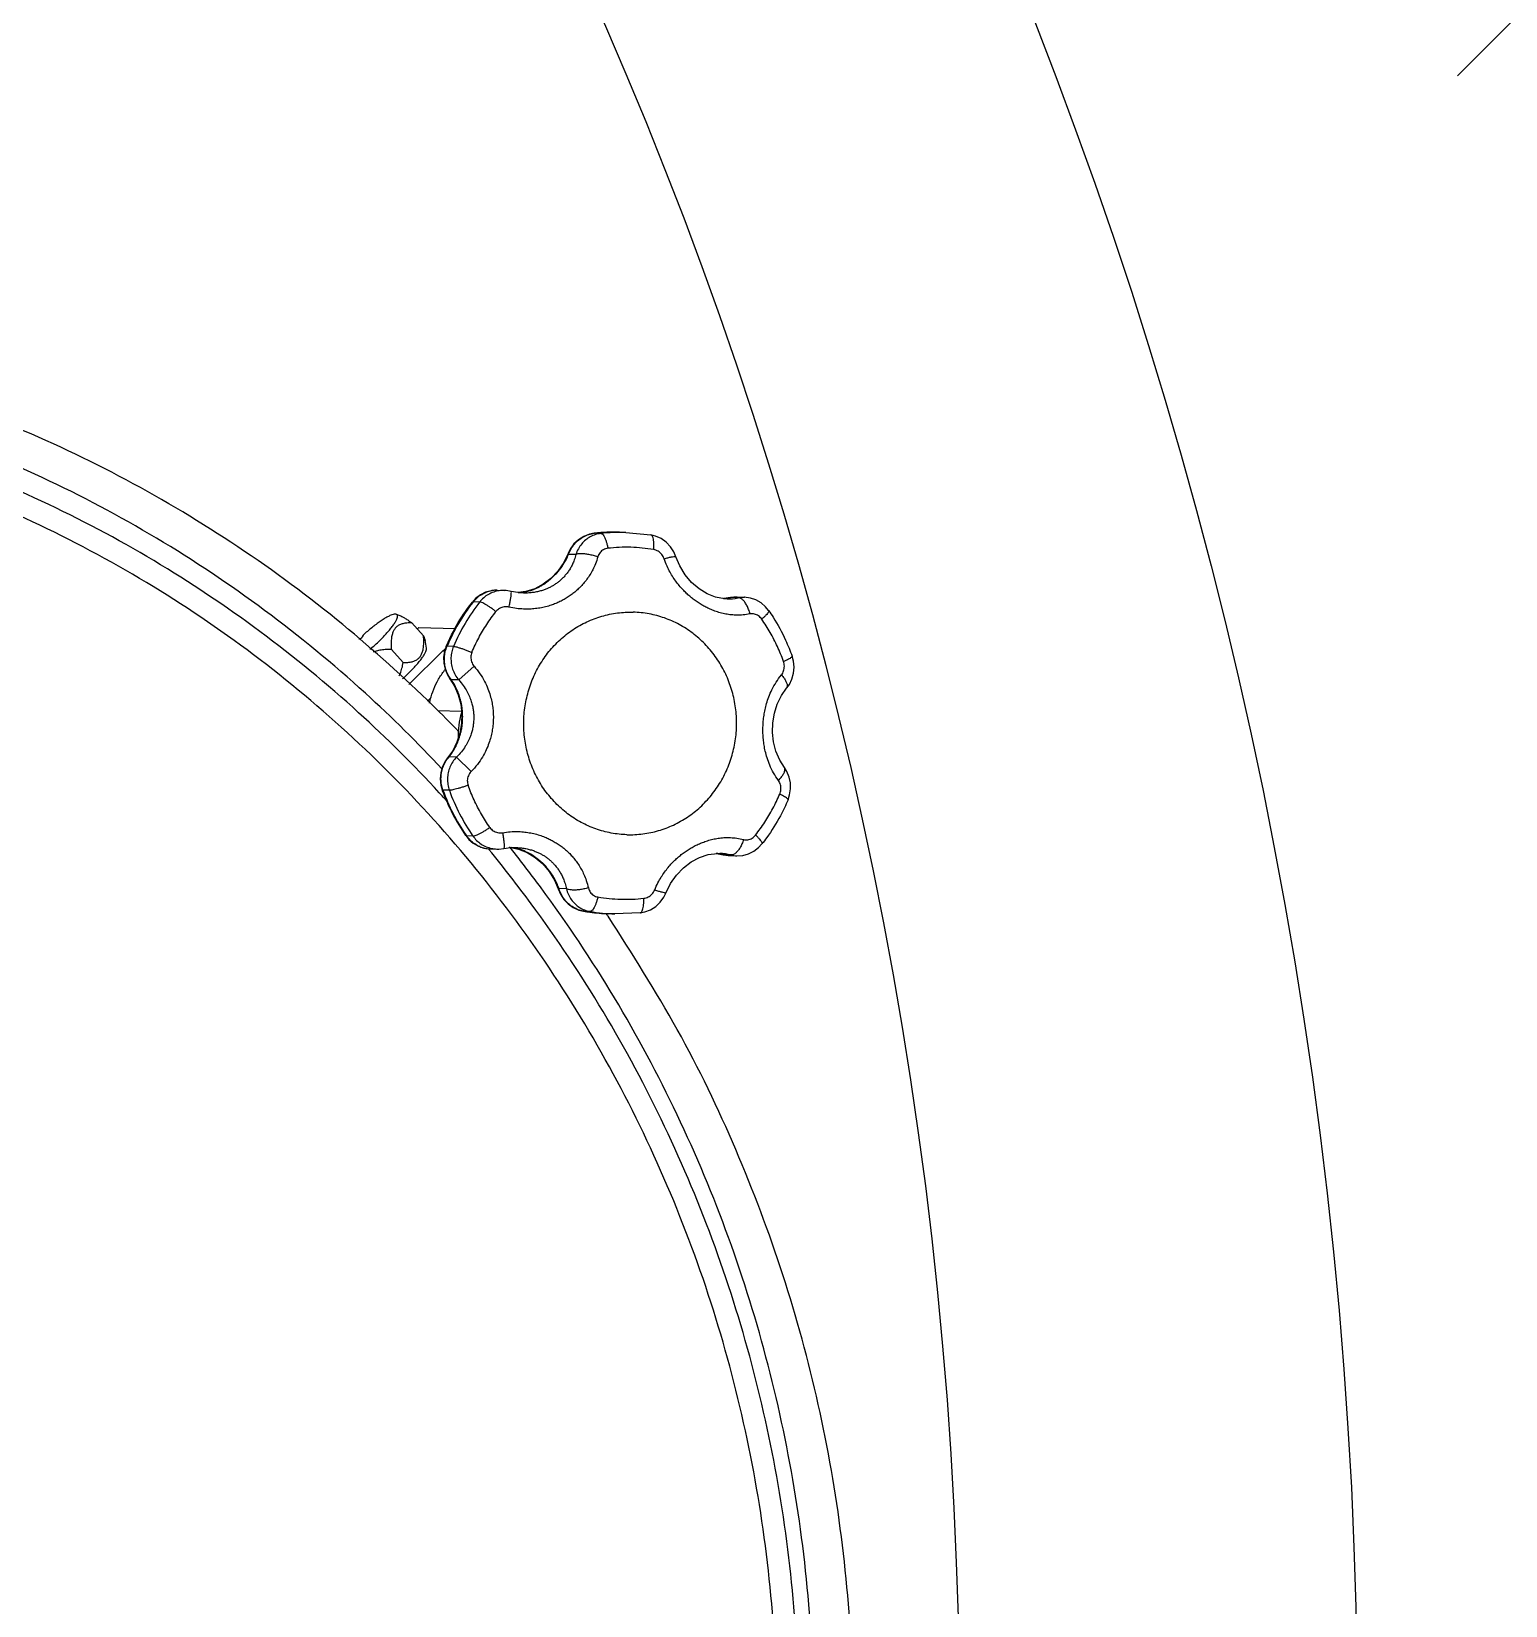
# Model space of a CAD drawing. Header units: millimetres. Extents: x -62354 to 129108, y -71259 to 35407.
# Drawn here: x 18760.9 to 19003.9, y 11197.5 to 11457 of the extents above; entities that cross this region are included whole.
import ezdxf

# ---------------------------------------------------------------- set-up
doc = ezdxf.new("R2010")
doc.units = ezdxf.units.MM
doc.header["$MEASUREMENT"] = 0
doc.layers.add('1st FL Layout xrf$0$CR-Machine', color=7, linetype='Continuous', transparency=0.5)

# ---------------------------------------------------------------- blocks, each defined once
blk = doc.blocks.new('1st FL Layout xrf$0$fsdbx')
for p, q in [((240406.03, 79275.13), (240406.06, 79276.3)), ((240406.03, 79275.13), (240406.03, 79274.83)), ((240406.03, 79274.83), (240406.12, 79274.02)), ((240406.06, 79276.3), (240406.06, 79276.29)), ((240406.06, 79276.29), (240406.16, 79275.25)), ((240406.16, 79275.25), (240406.12, 79274.03)), ((240406.12, 79274.02), (240406.12, 79274.03)), ((240448.55, 79274.04), (240448.51, 79272.83)), ((240448.66, 79273.92), (240448.51, 79272.83)), ((240448.66, 79273.92), (240448.7, 79275.08)), ((240448.7, 79275.08), (240448.7, 79275.08)), ((240406.32, 79273.46), (240406.32, 79273.45)), ((240448.28, 79272.25), (240448.28, 79272.26)), ((240448.3, 79271.64), (240448.31, 79271.7)), ((240448.31, 79271.7), (240448.51, 79272.81)), ((240448.51, 79272.81), (240448.51, 79272.83)), ((240395.37, 79256.74), (240395.78, 79260.87)), ((240458.08, 79259.1), (240458.26, 79254.95)), ((240395.37, 79256.74), (240395.34, 79255.68)), ((240395.34, 79255.68), (240395.34, 79255.68)), ((240458.4, 79253.67), (240458.18, 79253.52)), ((240458.26, 79254.95), (240458.23, 79253.89)), ((240458.23, 79253.89), (240458.23, 79253.89)), ((240395.52, 79251.54), (240395.51, 79251.57)), ((240395.55, 79252.63), (240395.52, 79251.57)), ((240395.52, 79251.54), (240395.52, 79251.57)), ((240457.85, 79250.86), (240457.82, 79249.8)), ((240399.03, 79248.51), (240399, 79247.3)), ((240457.82, 79249.8), (240457.82, 79249.76)), ((240457.82, 79249.8), (240457.82, 79249.76)), ((240454.13, 79246.94), (240454.1, 79245.73)), ((240454.15, 79245.61), (240455.01, 79245.98)), ((240405.13, 79240.28), (240405.3, 79238.99)), ((240405.37, 79239.88), (240405.37, 79239.87)), ((240447.32, 79238.68), (240447.32, 79238.69)), ((240404.9, 79235.55), (240404.94, 79236.71)), ((240447.54, 79234.33), (240447.57, 79235.5)), ((240406.85, 79232.65), (240406.82, 79231.59)), ((240406.27, 79231.98), (240406.87, 79231.44)), ((240417.43, 79231.73), (240419.69, 79229.19)), ((240434.81, 79231.24), (240432.4, 79228.83)), ((240445.43, 79231.55), (240445.4, 79230.49)), ((240411.03, 79222.64), (240411.2, 79228.6)), ((240414.16, 79228.33), (240414.13, 79227.27)), ((240419.49, 79227.74), (240419.66, 79227.98)), ((240419.69, 79229.19), (240419.66, 79227.98)), ((240424.88, 79229.65), (240424.77, 79225.75)), ((240431.36, 79228.2), (240432.53, 79227.37)), ((240432.4, 79228.83), (240432.37, 79227.62)), ((240432.53, 79227.37), (240432.37, 79227.62)), ((240437.88, 79227.66), (240437.85, 79226.6)), ((240414.86, 79226.65), (240415.07, 79226.85)), ((240420.45, 79220.99), (240414.86, 79226.65)), ((240422.64, 79224.6), (240423.21, 79224.03)), ((240410.28, 79221.45), (240412.42, 79223.38)), ((240411.3, 79222.37), (240411.03, 79222.64)), ((240414.43, 79223.9), (240413.16, 79223.64)), ((240408.87, 79218.88), (240409.06, 79219.47)), ((240414.69, 79218.1), (240416.82, 79220.03)), ((240408.87, 79218.88), (240408.85, 79218.74))]:
    blk.add_line(p, q)
for points in [[(240421.07, 79283.26), (240420.44, 79283.72), (240419.55, 79284.15), (240418.59, 79284.41), (240417.59, 79284.5), (240416.59, 79284.4), (240415.8, 79284.18)], [(240434.11, 79282.89), (240432.9, 79282.13), (240431.45, 79281.51), (240429.92, 79281.11), (240428.33, 79280.94), (240426.74, 79280.98), (240425.17, 79281.24), (240423.66, 79281.73), (240422.25, 79282.42), (240421.07, 79283.26)], [(240439.43, 79283.5), (240438.66, 79283.76), (240437.67, 79283.92), (240436.67, 79283.9), (240435.7, 79283.7), (240434.79, 79283.32), (240434.11, 79282.89)], [(240408.26, 79280.29), (240407.64, 79279.78), (240406.99, 79279.04), (240406.51, 79278.19), (240406.19, 79277.28), (240406.06, 79276.29)], [(240448.7, 79275.08), (240448.63, 79276.07), (240448.37, 79276.99), (240447.93, 79277.86), (240447.34, 79278.64), (240446.73, 79279.2)], [(240406.12, 79274.02), (240406.26, 79272.89), (240406.26, 79272.84)], [(240448.51, 79272.81), (240448.65, 79273.62), (240448.66, 79273.92)], [(240406.32, 79273.46), (240406.3, 79273.04), (240406.02, 79271.56), (240405.47, 79270.15), (240404.66, 79268.82), (240403.61, 79267.59), (240402.35, 79266.52), (240400.89, 79265.63), (240399.38, 79264.99)], [(240454.73, 79263.41), (240453.27, 79264.13), (240451.86, 79265.1), (240450.66, 79266.25), (240449.68, 79267.53), (240448.94, 79268.9), (240448.47, 79270.35), (240448.28, 79271.85), (240448.28, 79272.26)], [(240399.38, 79264.99), (240398.6, 79264.66), (240397.73, 79264.11), (240396.99, 79263.4), (240396.4, 79262.57), (240395.98, 79261.66), (240395.78, 79260.87)], [(240458.08, 79259.1), (240457.93, 79259.88), (240457.57, 79260.81), (240457.03, 79261.68), (240456.33, 79262.43), (240455.5, 79263.03), (240454.73, 79263.41)], [(240395.52, 79251.54), (240395.67, 79250.74), (240396.04, 79249.8), (240396.58, 79248.94), (240397.28, 79248.2), (240398.11, 79247.59), (240398.87, 79247.22)], [(240455.01, 79245.98), (240455.88, 79246.53), (240456.62, 79247.24), (240457.21, 79248.07), (240457.62, 79248.99), (240457.82, 79249.76)], [(240398.87, 79247.22), (240400.34, 79246.5), (240401.75, 79245.53), (240402.95, 79244.38), (240403.93, 79243.1), (240404.66, 79241.73), (240405.13, 79240.28)], [(240447.34, 79237.79), (240447.58, 79239.07), (240448.13, 79240.49), (240448.94, 79241.82), (240449.99, 79243.04), (240451.26, 79244.12), (240452.72, 79245.01), (240454.15, 79245.61)], [(240405.09, 79237.83), (240404.95, 79237.02), (240404.94, 79236.71)], [(240405.37, 79239.87), (240405.29, 79238.94), (240405.09, 79237.83)], [(240447.48, 79236.62), (240447.34, 79237.73), (240447.32, 79238.68)], [(240404.9, 79235.55), (240404.98, 79234.56), (240405.24, 79233.63), (240405.67, 79232.76), (240406.27, 79231.98)], [(240447.57, 79235.5), (240447.57, 79235.79), (240447.48, 79236.62)], [(240445.34, 79230.34), (240445.97, 79230.86), (240446.61, 79231.6), (240447.1, 79232.44), (240447.41, 79233.35), (240447.54, 79234.34)], [(240414.17, 79227.13), (240414.95, 79226.86), (240415.94, 79226.71), (240416.94, 79226.73), (240417.92, 79226.94), (240418.83, 79227.32), (240419.49, 79227.74)], [(240419.49, 79227.74), (240420.71, 79228.51), (240422.16, 79229.13), (240423.69, 79229.52), (240425.28, 79229.7), (240426.87, 79229.65), (240428.44, 79229.39), (240429.95, 79228.9), (240431.36, 79228.2)], [(240432.53, 79227.37), (240433.18, 79226.91), (240434.06, 79226.48), (240435.02, 79226.22), (240436.02, 79226.14), (240437.02, 79226.24), (240437.8, 79226.45)]]:
    blk.add_lwpolyline(points)
for radius in [765.62, 700]:
    blk.add_circle((240592.23, 78611.76), radius)
for centre, radius, start, end in [((240411.06, 79274.99), 5.03, 178.386, 190.9777), ((240396.09, 79272.21), 10.2, 6.9361, 10.2933), ((240398.94, 79273.67), 7.39, 358.3764, 12.3251), ((240455.63, 79272.06), 7.35, 164.3696, 178.3946), ((240444.11, 79275.21), 4.59, 345.159, 358.351), ((240396.21, 79272.23), 10.07, 3.4175, 6.9386), ((240458.3, 79270.46), 10.08, 169.7945, 173.319), ((240458.43, 79270.43), 10.2, 166.4394, 169.7968), ((240424.38, 79256.81), 26.56, 170.173, 178.3651), ((240429.3, 79256.67), 26.56, 358.3677, 6.5597), ((240424.15, 79255.92), 28.79, 178.3674, 186.5602), ((240424.38, 79256.81), 26.56, 178.3677, 186.5598), ((240429.3, 79256.67), 26.56, 350.173, 358.3651), ((240424.38, 79254.86), 29.06, 178.3702, 186.485), ((240424.12, 79254.86), 28.79, 178.3706, 186.5602), ((240429.45, 79254.71), 28.79, 350.1726, 358.3645), ((240429.48, 79255.77), 28.79, 350.1726, 358.3653), ((240429.15, 79254.72), 29.09, 352.3336, 358.36), ((240400.28, 79252.12), 4.8, 186.56, 187.0051), ((240429.19, 79254.72), 29.05, 350.2509, 352.3348), ((240453.09, 79250.62), 4.8, 349.7272, 350.1733), ((240400.88, 79252.52), 5.55, 249.3097, 250.1529), ((240452.52, 79251.04), 5.54, 286.5781, 287.4164), ((240397.44, 79238.57), 7.89, 3.6633, 9.3413), ((240586.39, 79063.74), 222.69, 128.4806, 128.6779), ((240455.16, 79236.93), 7.89, 167.3976, 173.0513), ((240409.54, 79235.42), 4.64, 178.4157, 189.6391), ((240426.54, 79257.67), 31.84, 231.8027, 247.1218), ((240442.81, 79234.49), 4.73, 337.2942, 347.5281), ((240442.9, 79234.47), 4.63, 347.5494, 358.3195), ((240426.17, 79256.15), 31.27, 231.7616, 231.9931), ((240426.51, 79256.62), 31.85, 232.0319, 247.1212), ((240427.16, 79256.6), 31.85, 289.6115, 304.7007), ((240427.2, 79257.65), 31.84, 289.6109, 304.93), ((240427.13, 79256.41), 31.8, 289.7981, 304.9323), ((240427.48, 79256.11), 31.27, 304.7394, 304.9712), ((240583.97, 79067.69), 224.37, 133.946, 135.5117), ((240585.15, 79067.06), 216.4, 132.2256, 132.7425), ((240426.72, 79256.81), 32.23, 246.9068, 247.0827), ((240390.33, 79202.49), 34.43, 44.5703, 45.512), ((240426.98, 79256.77), 32.19, 289.6489, 289.8293)]:
    blk.add_arc(centre, radius, start, end)
blk.add_ellipse((240426.5, 79244.64), major_axis=(5.85, -14.86), ratio=0.783848, start_param=-0.571146, end_param=-0.256479)
for points, start_tangent, end_tangent in [([(240736.12, 79245.74), (240729.02, 79250.96), (240710.52, 79262.77), (240690.92, 79272.82), (240670.4, 79281.02), (240649.16, 79287.3), (240627.4, 79291.6), (240605.3, 79293.88), (240583.09, 79294.11), (240560.96, 79292.3), (240539.12, 79288.47), (240517.77, 79282.64), (240497.11, 79274.87), (240477.34, 79265.24), (240458.63, 79253.82), (240458.4, 79253.67)], (-0.794031, 0.607877), (-0.827409, -0.5616)), ([(240745.72, 79225.67), (240737.21, 79233.13), (240720.13, 79246), (240701.81, 79257.2), (240682.45, 79266.63), (240662.21, 79274.21), (240641.3, 79279.85), (240619.92, 79283.51), (240598.27, 79285.15), (240576.56, 79284.75), (240555, 79282.31), (240533.8, 79277.87), (240513.17, 79271.46), (240493.29, 79263.14), (240474.37, 79253), (240456.59, 79241.14), (240447.67, 79234.18)], (-0.734649, 0.678448), (-0.772126, -0.63547)), ([(240809.65, 79067.44), (240809.14, 79088.5), (240806.4, 79109.42), (240801.46, 79129.96), (240794.37, 79149.93), (240785.21, 79169.12), (240774.07, 79187.32), (240761.06, 79204.36), (240746.33, 79220.06), (240730.01, 79234.26), (240712.27, 79246.81), (240693.31, 79257.58), (240673.31, 79266.46), (240652.47, 79273.36), (240631.02, 79278.22), (240609.17, 79280.97), (240587.14, 79281.6), (240565.17, 79280.1), (240543.48, 79276.47), (240522.28, 79270.77), (240501.81, 79263.04), (240482.26, 79253.37), (240463.84, 79241.85), (240446.74, 79228.61), (240431.13, 79213.77), (240417.17, 79197.5), (240405.01, 79179.96), (240394.77, 79161.33), (240386.56, 79141.8), (240380.46, 79121.56), (240376.53, 79100.84), (240374.81, 79079.84)], (0.028508, 0.999594), (-0.028508, -0.999594)), ([(240408.26, 79280.29), (240409.37, 79281.04), (240413.11, 79283.08), (240415.8, 79284.18)], (0.81944, 0.573164), (0.941763, 0.336277)), ([(240416.63, 79282.75), (240414.2, 79281.75), (240411.87, 79280.56), (240409.67, 79279.16)], (-0.941773, -0.33625), (-0.81944, -0.573165)), ([(240416.63, 79282.75), (240416.43, 79283.2), (240416.24, 79283.58), (240416.08, 79283.88), (240415.94, 79284.08), (240415.84, 79284.17), (240415.8, 79284.17)], (-0.393344, 0.919392), (-0.960678, -0.277665)), ([(240418.87, 79282.4), (240418.55, 79282.62), (240418.19, 79282.77), (240417.81, 79282.86), (240417.42, 79282.89), (240417.02, 79282.85), (240416.63, 79282.75)], (-0.773047, 0.634348), (-0.941793, -0.336194)), ([(240418.87, 79282.4), (240419.41, 79282.84), (240419.93, 79283.16), (240420.39, 79283.34), (240420.78, 79283.38), (240421.06, 79283.27), (240421.07, 79283.26)], (0.741621, 0.670819), (0.76434, -0.644813)), ([(240436.26, 79281.9), (240435.02, 79281.11), (240433.75, 79280.49), (240432.55, 79280.05), (240431.44, 79279.75), (240430.44, 79279.55), (240429.49, 79279.43), (240428.51, 79279.36), (240427.5, 79279.36), (240426.49, 79279.42), (240425.52, 79279.54), (240424.58, 79279.71), (240423.59, 79279.96), (240422.49, 79280.33), (240421.3, 79280.85), (240420.07, 79281.53), (240418.87, 79282.4)], (-0.807872, -0.589358), (-0.772968, 0.634445)), ([(240436.26, 79281.9), (240435.75, 79282.37), (240435.25, 79282.72), (240434.79, 79282.93), (240434.41, 79282.99), (240434.12, 79282.9), (240434.11, 79282.89)], (-0.702183, 0.711997), (-0.799892, -0.600144)), ([(240438.52, 79282.12), (240438.14, 79282.24), (240437.76, 79282.31), (240437.36, 79282.31), (240436.98, 79282.24), (240436.61, 79282.11), (240436.26, 79281.9)], (-0.921098, 0.389331), (-0.807966, -0.589229)), ([(240439.43, 79283.5), (240439.39, 79283.5), (240439.28, 79283.41), (240439.13, 79283.22), (240438.95, 79282.93), (240438.74, 79282.56), (240438.52, 79282.12)], (-0.943303, 0.331932), (-0.44501, -0.895525)), ([(240445.26, 79278.14), (240443.14, 79279.66), (240440.89, 79280.99), (240438.52, 79282.12)], (-0.785442, 0.618935), (-0.921078, 0.389378)), ([(240439.43, 79283.5), (240442.09, 79282.23), (240445.69, 79279.98), (240446.73, 79279.2)], (0.921067, -0.389403), (0.785443, -0.618934)), ([(240408.26, 79280.29), (240408.35, 79280.31), (240408.52, 79280.25), (240408.75, 79280.1), (240409.02, 79279.86), (240409.33, 79279.54), (240409.67, 79279.16)], (0.857165, 0.515042), (0.64361, -0.765354)), ([(240409.67, 79279.16), (240409.38, 79278.91), (240409.13, 79278.62), (240408.95, 79278.3), (240408.83, 79277.96), (240408.78, 79277.6), (240408.81, 79277.22)], (-0.81941, -0.573208), (0.197188, -0.980366)), ([(240445.26, 79278.14), (240445.62, 79278.51), (240445.95, 79278.81), (240446.24, 79279.03), (240446.47, 79279.17), (240446.65, 79279.22), (240446.73, 79279.2)], (0.686112, 0.727496), (0.826475, -0.562974)), ([(240408.81, 79277.22), (240408.98, 79276.08), (240409.01, 79275.06), (240408.96, 79274.14), (240408.83, 79273.23), (240408.62, 79272.32), (240408.34, 79271.43), (240408.02, 79270.63), (240407.69, 79269.95), (240407.34, 79269.31), (240406.93, 79268.66), (240406.49, 79268.03), (240406.01, 79267.43), (240405.51, 79266.85), (240404.95, 79266.29), (240404.32, 79265.71), (240403.59, 79265.13), (240402.8, 79264.57), (240401.93, 79264.05), (240400.93, 79263.55), (240399.71, 79263.06)], (0.197376, -0.980328), (-0.945232, -0.326398)), ([(240408.81, 79277.22), (240408.09, 79277), (240407.43, 79276.72), (240406.88, 79276.38), (240406.47, 79276), (240406.23, 79275.62), (240406.16, 79275.25)], (-0.973697, -0.227848), (0.060724, -0.998155)), ([(240446, 79276.15), (240446.06, 79276.52), (240446.04, 79276.88), (240445.94, 79277.23), (240445.78, 79277.57), (240445.55, 79277.87), (240445.26, 79278.14)], (0.252781, 0.967524), (-0.785404, 0.618984)), ([(240454.29, 79261.51), (240453.12, 79262.05), (240452.17, 79262.59), (240451.36, 79263.14), (240450.6, 79263.73), (240449.89, 79264.36), (240449.28, 79264.98), (240448.74, 79265.59), (240448.25, 79266.21), (240447.8, 79266.85), (240447.39, 79267.52), (240447.01, 79268.2), (240446.7, 79268.87), (240446.41, 79269.59), (240446.13, 79270.42), (240445.91, 79271.31), (240445.76, 79272.22), (240445.68, 79273.11), (240445.68, 79274.02), (240445.78, 79275.04), (240446, 79276.15)], (-0.925093, 0.37974), (0.252928, 0.967485)), ([(240446, 79276.15), (240446.72, 79275.9), (240447.36, 79275.58), (240447.88, 79275.21), (240448.27, 79274.81), (240448.5, 79274.41), (240448.55, 79274.04)], (0.959128, -0.282973), (-0.117514, -0.993071)), ([(240399.71, 79263.06), (240399.54, 79263.7), (240399.41, 79264.25), (240399.34, 79264.66), (240399.34, 79264.91), (240399.38, 79264.99)], (-0.276417, 0.961038), (0.818078, 0.575107)), ([(240398.21, 79261.34), (240397.65, 79261.38), (240397.13, 79261.38), (240396.67, 79261.33), (240396.29, 79261.26), (240396.01, 79261.14), (240395.84, 79261), (240395.78, 79260.87)], (-0.995837, 0.091148), (-0.184387, -0.982854)), ([(240399.71, 79263.06), (240399.33, 79262.89), (240399, 79262.67), (240398.72, 79262.39), (240398.48, 79262.07), (240398.31, 79261.72), (240398.21, 79261.34)], (-0.945192, -0.326516), (-0.170702, -0.985323)), ([(240454.29, 79261.51), (240454.5, 79262.14), (240454.65, 79262.67), (240454.74, 79263.08), (240454.77, 79263.33), (240454.73, 79263.41)], (0.330741, 0.943722), (-0.783928, 0.620852)), ([(240455.69, 79259.71), (240455.61, 79260.08), (240455.46, 79260.43), (240455.26, 79260.76), (240454.99, 79261.05), (240454.67, 79261.31), (240454.29, 79261.51)], (-0.114258, 0.993451), (-0.925034, 0.379885)), ([(240458.08, 79259.1), (240458.03, 79259.23), (240457.87, 79259.38), (240457.59, 79259.51), (240457.22, 79259.61), (240456.77, 79259.67), (240456.25, 79259.71), (240455.69, 79259.71)], (-0.1281, 0.991761), (-0.99941, -0.034333)), ([(240395.55, 79252.63), (240395.61, 79252.81), (240395.78, 79253), (240396.06, 79253.19), (240396.44, 79253.36), (240396.91, 79253.53), (240397.43, 79253.67), (240397.99, 79253.78)], (0.027972, 0.999609), (0.985903, 0.167319)), ([(240397.99, 79253.78), (240398.07, 79253.41), (240398.22, 79253.07), (240398.43, 79252.76), (240398.69, 79252.5), (240399.01, 79252.28), (240399.4, 79252.13)], (0.114259, -0.993451), (0.961618, -0.274391)), ([(240398.92, 79247.33), (240398.08, 79247.73), (240397.29, 79248.29), (240396.62, 79248.98), (240396.09, 79249.77), (240395.72, 79250.64), (240395.52, 79251.54)], (-0.935504, 0.353315), (-0.121956, 0.992535)), ([(240395.55, 79252.63), (240395.74, 79251.74), (240396.1, 79250.89), (240396.61, 79250.13), (240397.27, 79249.47), (240398.07, 79248.92), (240399.03, 79248.51)], (0.11424, -0.993453), (0.954953, -0.296758)), ([(240399.4, 79252.13), (240399.19, 79251.4), (240399.02, 79250.66), (240398.92, 79249.97), (240398.89, 79249.36), (240398.93, 79248.86), (240399.03, 79248.51)], (-0.312201, -0.950016), (0.454105, -0.890948)), ([(240399.4, 79252.13), (240400.57, 79251.73), (240401.52, 79251.3), (240402.34, 79250.84), (240403.1, 79250.32), (240403.81, 79249.76), (240404.43, 79249.19), (240404.96, 79248.62), (240405.45, 79248.03), (240405.9, 79247.4), (240406.32, 79246.74), (240406.69, 79246.06), (240407.01, 79245.37), (240407.3, 79244.63), (240407.57, 79243.76), (240407.79, 79242.82), (240407.94, 79241.85), (240408.01, 79240.87), (240408.01, 79239.87), (240407.91, 79238.74), (240407.68, 79237.48)], (0.961665, -0.274225), (-0.22778, -0.973713)), ([(240444.87, 79236.42), (240444.71, 79237.7), (240444.68, 79238.84), (240444.74, 79239.85), (240444.87, 79240.83), (240445.08, 79241.81), (240445.36, 79242.75), (240445.69, 79243.6), (240446.01, 79244.3), (240446.37, 79244.95), (240446.77, 79245.6), (240447.21, 79246.23), (240447.69, 79246.81), (240448.19, 79247.36), (240448.75, 79247.89), (240449.38, 79248.42), (240450.11, 79248.93), (240450.9, 79249.41), (240451.76, 79249.84), (240452.76, 79250.23), (240453.98, 79250.57)], (-0.171914, 0.985112), (0.975731, 0.218971)), ([(240453.98, 79250.57), (240454.35, 79250.7), (240454.68, 79250.89), (240454.97, 79251.13), (240455.2, 79251.43), (240455.37, 79251.77), (240455.47, 79252.14)], (0.975702, 0.219104), (0.170702, 0.985323)), ([(240453.98, 79250.57), (240454.15, 79249.83), (240454.27, 79249.09), (240454.33, 79248.39), (240454.32, 79247.78), (240454.26, 79247.28), (240454.13, 79246.94)], (0.257548, -0.966265), (-0.504147, -0.863618)), ([(240454.13, 79246.94), (240455.08, 79247.28), (240455.9, 79247.76), (240456.61, 79248.38), (240457.18, 79249.11), (240457.6, 79249.94), (240457.85, 79250.86)], (0.970313, 0.241854), (0.17068, 0.985326)), ([(240455.47, 79252.14), (240456.03, 79251.99), (240456.54, 79251.82), (240457, 79251.64), (240457.36, 79251.44), (240457.64, 79251.24), (240457.8, 79251.04), (240457.85, 79250.86)], (0.974783, -0.223154), (-0.029127, -0.999576)), ([(240399.03, 79248.51), (240399.91, 79248.24), (240400.62, 79247.95), (240401.23, 79247.63), (240401.8, 79247.27), (240402.32, 79246.87), (240402.78, 79246.46), (240403.18, 79246.05), (240403.54, 79245.63), (240403.87, 79245.18), (240404.17, 79244.7), (240404.44, 79244.2), (240404.67, 79243.7), (240404.88, 79243.16), (240405.07, 79242.52), (240405.22, 79241.82), (240405.32, 79241.09), (240405.37, 79240.37), (240405.37, 79239.88)], (0.969631, -0.244574), (-0.02769, -0.999617)), ([(240457.81, 79249.76), (240457.58, 79248.91), (240457.17, 79248.08), (240456.61, 79247.32), (240455.92, 79246.67), (240455.08, 79246.13), (240454.18, 79245.76)], (-0.178333, -0.98397), (-0.954155, -0.299312)), ([(240398.87, 79247.22), (240398.88, 79247.22), (240399, 79247.3)], (0.78409, -0.620647), (0.655001, 0.755628)), ([(240405.22, 79239.85), (240405.17, 79240.12), (240405.01, 79240.78), (240404.82, 79241.38), (240404.61, 79241.9), (240404.38, 79242.39), (240404.11, 79242.89), (240403.8, 79243.37), (240403.47, 79243.84), (240403.11, 79244.29), (240402.72, 79244.73), (240402.27, 79245.18), (240401.75, 79245.64), (240401.19, 79246.07), (240400.58, 79246.48), (240399.87, 79246.89), (240399, 79247.3)], (-0.161976, 0.986795), (-0.922082, 0.386994)), ([(240447.32, 79238.69), (240447.35, 79239.18), (240447.44, 79239.92), (240447.58, 79240.65), (240447.78, 79241.35), (240448.01, 79241.97), (240448.25, 79242.49), (240448.5, 79242.96), (240448.79, 79243.44), (240449.12, 79243.89), (240449.47, 79244.31), (240449.84, 79244.71), (240450.25, 79245.08), (240450.71, 79245.46), (240451.25, 79245.82), (240451.84, 79246.16), (240452.48, 79246.45), (240453.23, 79246.72), (240454.13, 79246.94)], (0.029266, 0.999572), (0.981993, 0.188916)), ([(240454.1, 79245.73), (240453.19, 79245.36), (240452.44, 79244.98), (240451.8, 79244.6), (240451.2, 79244.18), (240450.66, 79243.75), (240450.18, 79243.32), (240449.77, 79242.9), (240449.4, 79242.48), (240449.05, 79242.04), (240448.73, 79241.58), (240448.43, 79241.11), (240448.18, 79240.64), (240447.95, 79240.15), (240447.72, 79239.56), (240447.53, 79238.93), (240447.46, 79238.65)], (-0.94264, -0.333811), (-0.217866, -0.975979)), ([(240454.22, 79245.64), (240454.21, 79245.64), (240454.1, 79245.73)], (-0.818191, -0.574947), (-0.61087, 0.791731)), ([(240407.68, 79237.48), (240406.97, 79237.64), (240406.32, 79237.76), (240405.78, 79237.84), (240405.39, 79237.87), (240405.15, 79237.86), (240405.09, 79237.82)], (-0.974893, 0.222674), (-0.416663, -0.909061)), ([(240404.94, 79236.71), (240404.98, 79235.88), (240405.2, 79234.96), (240405.6, 79234.09), (240406.14, 79233.32), (240406.85, 79232.65)], (-0.028123, -0.999604), (0.785412, -0.618974)), ([(240408.42, 79235.34), (240408.06, 79234.87), (240407.73, 79234.39), (240407.43, 79233.94), (240407.18, 79233.52), (240407, 79233.16), (240406.89, 79232.86), (240406.85, 79232.65)], (-0.619834, -0.784733), (-0.032119, -0.999484)), ([(240407.68, 79237.48), (240407.63, 79237.07), (240407.65, 79236.68), (240407.74, 79236.29), (240407.91, 79235.94), (240408.13, 79235.62), (240408.42, 79235.34)], (-0.22765, -0.973743), (0.7854, -0.618988)), ([(240415.16, 79231.36), (240412.79, 79232.49), (240410.54, 79233.82), (240408.42, 79235.34)], (-0.921078, 0.389378), (-0.785442, 0.618935)), ([(240444.01, 79234.33), (240444.31, 79234.58), (240444.55, 79234.88), (240444.73, 79235.22), (240444.85, 79235.59), (240444.9, 79235.99), (240444.87, 79236.42)], (0.819407, 0.573212), (-0.171748, 0.985141)), ([(240444.87, 79236.42), (240445.59, 79236.53), (240446.24, 79236.62), (240446.79, 79236.67), (240447.19, 79236.68), (240447.42, 79236.66), (240447.48, 79236.62)], (0.985999, 0.166751), (0.364166, -0.931334)), ([(240445.43, 79231.55), (240446.15, 79232.15), (240446.74, 79232.88), (240447.18, 79233.71), (240447.46, 79234.6), (240447.57, 79235.5)], (0.819416, 0.573199), (0.028816, 0.999585)), ([(240406.82, 79231.59), (240406.14, 79232.23), (240405.59, 79232.98), (240405.19, 79233.8), (240404.97, 79234.65)], (-0.785425, 0.618957), (-0.167427, 0.985884)), ([(240417.43, 79231.73), (240418.67, 79232.7), (240419.94, 79233.46), (240421.15, 79234.01), (240422.26, 79234.39), (240423.27, 79234.64), (240424.21, 79234.8), (240425.19, 79234.89), (240426.2, 79234.9), (240427.21, 79234.84), (240428.18, 79234.69), (240429.12, 79234.48), (240430.11, 79234.18), (240431.21, 79233.73), (240432.4, 79233.11), (240433.62, 79232.27), (240434.81, 79231.24)], (0.751189, 0.660088), (0.712346, -0.701829)), ([(240444.01, 79234.33), (240441.81, 79232.93), (240439.48, 79231.73), (240437.05, 79230.74)], (-0.81944, -0.573165), (-0.941773, -0.33625)), ([(240445.43, 79231.55), (240445.4, 79231.76), (240445.3, 79232.07), (240445.14, 79232.44), (240444.92, 79232.87), (240444.65, 79233.34), (240444.34, 79233.83), (240444.01, 79234.33)], (0.025381, 0.999678), (-0.574174, 0.818733)), ([(240447.17, 79232.67), (240446.73, 79231.85), (240446.14, 79231.12), (240445.4, 79230.49)], (-0.385744, -0.922606), (-0.81942, -0.573193)), ([(240406.82, 79231.59), (240406.85, 79231.45), (240406.87, 79231.44)], (-0.025841, -0.999666), (0.826168, -0.563424)), ([(240414.08, 79227.17), (240411.68, 79228.31), (240407.94, 79230.62), (240406.87, 79231.44)], (-0.919868, 0.392228), (-0.785439, 0.618938)), ([(240414.16, 79228.33), (240414.19, 79228.56), (240414.26, 79228.88), (240414.38, 79229.28), (240414.53, 79229.75), (240414.72, 79230.27), (240414.94, 79230.81), (240415.16, 79231.36)], (0.024847, 0.999691), (0.394884, 0.918731)), ([(240415.16, 79231.36), (240415.54, 79231.24), (240415.93, 79231.19), (240416.32, 79231.22), (240416.7, 79231.31), (240417.07, 79231.48), (240417.43, 79231.73)], (0.9211, -0.389325), (0.751291, 0.659971)), ([(240432.37, 79227.62), (240431.49, 79228.25), (240430.59, 79228.75), (240429.71, 79229.13), (240428.91, 79229.4), (240428.19, 79229.58), (240427.5, 79229.71), (240426.8, 79229.8), (240426.06, 79229.84), (240425.33, 79229.84), (240424.61, 79229.79), (240423.93, 79229.7), (240423.2, 79229.56), (240422.39, 79229.33), (240421.5, 79229.01), (240420.58, 79228.56), (240419.66, 79227.98)], (-0.776364, 0.630285), (-0.811026, -0.58501)), ([(240419.69, 79229.19), (240420.62, 79229.94), (240421.55, 79230.54), (240422.43, 79230.97), (240423.25, 79231.27), (240423.98, 79231.47), (240424.67, 79231.59), (240425.38, 79231.66), (240426.11, 79231.68), (240426.85, 79231.62), (240427.56, 79231.52), (240428.24, 79231.35), (240428.96, 79231.11), (240429.76, 79230.77), (240430.63, 79230.28), (240431.53, 79229.63), (240432.4, 79228.83)], (0.73471, 0.678381), (0.694854, -0.719151)), ([(240434.81, 79231.24), (240435.14, 79230.97), (240435.49, 79230.78), (240435.87, 79230.66), (240436.26, 79230.61), (240436.66, 79230.64), (240437.05, 79230.74)], (0.712431, -0.701742), (0.941795, 0.336188)), ([(240437.05, 79230.74), (240437.25, 79230.18), (240437.43, 79229.62), (240437.59, 79229.09), (240437.72, 79228.61), (240437.81, 79228.2), (240437.87, 79227.88), (240437.88, 79227.66)], (0.341957, -0.939716), (-0.032696, -0.999465)), ([(240445.34, 79230.34), (240445.36, 79230.36), (240445.4, 79230.49)], (0.857068, 0.515203), (0.031969, 0.999489)), ([(240414.17, 79227.14), (240414.15, 79227.15), (240414.13, 79227.27)], (-0.943283, 0.331991), (0.032531, 0.999471)), ([(240419.66, 79227.98), (240418.83, 79227.44), (240417.95, 79227.08), (240417.01, 79226.88), (240416.04, 79226.84), (240415.07, 79226.97), (240414.13, 79227.27)], (-0.78383, -0.620976), (-0.921091, 0.389348)), ([(240414.16, 79228.33), (240415.07, 79228.04), (240416.02, 79227.92), (240416.98, 79227.97), (240417.91, 79228.19), (240418.83, 79228.59), (240419.69, 79229.19)], (0.921094, -0.389339), (0.760897, 0.648872)), ([(240437.85, 79226.6), (240436.93, 79226.36), (240435.98, 79226.27), (240435.02, 79226.35), (240434.1, 79226.6), (240433.21, 79227.01), (240432.37, 79227.62)], (-0.941781, -0.336226), (-0.747147, 0.664658)), ([(240432.4, 79228.83), (240433.2, 79228.2), (240434.06, 79227.75), (240434.99, 79227.46), (240435.96, 79227.35), (240436.93, 79227.41), (240437.88, 79227.66)], (0.722679, -0.691184), (0.941789, 0.336205)), ([(240423.91, 79224.92), (240410.57, 79210.07), (240397.74, 79192.76), (240386.71, 79174.34), (240377.58, 79154.99), (240370.45, 79134.89), (240365.37, 79114.22)], (-0.70076, -0.713397), (-0.189495, -0.981882)), ([(240438.28, 79225.99), (240425.09, 79212.69), (240411.69, 79196.39), (240400.02, 79178.9), (240390.2, 79160.4), (240382.33, 79141.07), (240376.49, 79121.09), (240372.72, 79100.65), (240371.06, 79079.94)], (-0.734411, -0.678705), (-0.028508, -0.999594)), ([(240423.53, 79224.37), (240422.93, 79224.51), (240421.21, 79225.07), (240419.59, 79225.85), (240418.09, 79226.85), (240417.95, 79226.95)], (-0.97935, 0.202171), (-0.785752, 0.618542)), ([(240437.85, 79226.6), (240437.83, 79226.47), (240437.8, 79226.46)], (-0.025361, -0.999678), (-0.960684, -0.277646)), ([(240412.42, 79223.38), (240412.88, 79223.56), (240413.17, 79223.64)], (0.913869, 0.40601), (0.979179, 0.203)), ([(240414.87, 79223.27), (240414.2, 79223.39), (240413.38, 79223.43), (240412.42, 79223.38)], (-0.968289, 0.249832), (-0.995927, -0.090164)), ([(240415.44, 79223.57), (240415.01, 79223.79), (240414.66, 79223.89), (240414.43, 79223.9)], (-0.864601, 0.502459), (-0.974784, -0.223148)), ([(240415.86, 79222.82), (240415.42, 79223.08), (240414.87, 79223.27)], (-0.794905, 0.606734), (-0.968289, 0.249832)), ([(240415.94, 79223.24), (240415.44, 79223.57)], (-0.820194, 0.572086), (-0.864601, 0.502459)), ([(240416.82, 79220.03), (240416.8, 79220.82), (240416.68, 79221.5), (240416.48, 79222.04), (240416.21, 79222.48), (240415.86, 79222.82)], (0.028508, 0.999594), (-0.794905, 0.606734)), ([(240419.5, 79219.93), (240419.06, 79220.42), (240418.41, 79221.1), (240417.75, 79221.74), (240417.11, 79222.32), (240416.51, 79222.82), (240415.94, 79223.24)], (-0.662194, 0.749332), (-0.820194, 0.572086)), ([(240409.05, 79219.46), (240409.07, 79219.5), (240409.21, 79219.82), (240409.45, 79220.25), (240409.81, 79220.79), (240410.28, 79221.45)], (0.299767, 0.954013), (0.595221, 0.803562)), ([(240410.28, 79221.45), (240410.31, 79220.66), (240410.42, 79219.98), (240410.62, 79219.44), (240410.89, 79219), (240411.25, 79218.66), (240411.69, 79218.4), (240412.23, 79218.21), (240412.91, 79218.09), (240413.72, 79218.05), (240414.69, 79218.1)], (-0.028508, -0.999594), (0.995927, 0.090164)), ([(240419, 79219.38), (240418.59, 79219.57), (240417.77, 79219.84), (240416.82, 79220.03)], (-0.88895, 0.458005), (-0.989169, 0.146778)), ([(240408.85, 79218.74), (240408.9, 79218.41), (240409.04, 79217.98), (240409.28, 79217.47), (240409.62, 79216.89), (240410.04, 79216.24), (240410.53, 79215.56), (240411.09, 79214.85), (240411.69, 79214.13), (240412.32, 79213.42), (240412.98, 79212.74), (240412.98, 79212.73)], (-0.028508, -0.999594), (0.702982, -0.711208)), ([(240414.64, 79214.56), (240414.36, 79214.89), (240413.73, 79215.6), (240413.08, 79216.29), (240412.42, 79216.92), (240411.78, 79217.5), (240411.18, 79218.01), (240410.61, 79218.43), (240410.11, 79218.75), (240409.68, 79218.97), (240409.33, 79219.08), (240409.07, 79219.08), (240408.91, 79218.96), (240408.87, 79218.88)], (-0.64304, 0.765833), (-0.292696, -0.956206)), ([(240414.69, 79218.1), (240414.7, 79217.06), (240414.81, 79216.17), (240415, 79215.41), (240415.12, 79215.1)], (-0.028508, -0.999594), (0.387358, -0.92193))]:
    blk.add_spline(points, degree=3, dxfattribs=dict(start_tangent=start_tangent, end_tangent=end_tangent))
at = {"color": 253}
for points, start_tangent, end_tangent in [([(240745.78, 79229.57), (240739.91, 79234.62), (240722.51, 79247.73), (240703.85, 79259.14), (240684.11, 79268.76), (240663.49, 79276.48), (240642.19, 79282.23), (240620.4, 79285.96), (240598.34, 79287.62), (240576.22, 79287.22), (240554.25, 79284.74), (240532.65, 79280.21), (240511.62, 79273.68), (240491.37, 79265.2), (240472.09, 79254.87), (240453.97, 79242.78), (240447.82, 79238.07)], (-0.746083, 0.665853), (-0.782819, -0.62225)), ([(240445.21, 79256.94), (240445.07, 79259.56), (240444.54, 79262.13), (240443.61, 79264.6), (240442.3, 79266.91), (240440.65, 79269.01), (240438.69, 79270.85), (240436.47, 79272.39), (240434.03, 79273.6), (240431.43, 79274.45), (240428.73, 79274.92), (240425.99, 79274.99), (240423.27, 79274.68), (240420.63, 79273.98), (240418.12, 79272.92), (240415.82, 79271.5), (240413.75, 79269.78), (240411.99, 79267.78), (240410.55, 79265.54), (240409.48, 79263.13), (240408.8, 79260.59), (240408.52, 79257.98)], (0.028508, 0.999594), (-0.028508, -0.999594)), ([(240445.21, 79256.94), (240444.93, 79254.33), (240444.24, 79251.79), (240443.17, 79249.38), (240441.74, 79247.15), (240439.97, 79245.15), (240437.91, 79243.42), (240435.6, 79242.01), (240433.1, 79240.94), (240430.46, 79240.24), (240427.73, 79239.93), (240424.99, 79240.01), (240422.29, 79240.48), (240419.69, 79241.32), (240417.26, 79242.53), (240415.03, 79244.07), (240413.07, 79245.91), (240411.42, 79248.01), (240410.12, 79250.32), (240409.19, 79252.79), (240408.65, 79255.36), (240408.52, 79257.98)], (-0.028508, -0.999594), (0.028508, 0.999594)), ([(240434.38, 79226.47), (240421.88, 79213.8), (240408.22, 79197.18), (240396.33, 79179.37), (240386.33, 79160.52), (240378.31, 79140.82), (240372.35, 79120.45), (240368.51, 79099.62), (240366.82, 79078.53)], (-0.730476, -0.682938), (-0.028508, -0.999594))]:
    blk.add_spline(points, degree=3, dxfattribs=dict(at, start_tangent=start_tangent, end_tangent=end_tangent))
blk = doc.blocks.new('1st FL Layout xrf$0$A$C2251eb00')
h = blk.add_hatch()
h.set_pattern_fill('EARTH', color=253, scale=30, angle=135, style=0)
h.set_pattern_definition([(135, (18021.96, -268736.62), (-269.40768, 2e-14), [190.5, -190.5]), (135, (17971.45, -268787.13), (-269.40768, 2e-14), [190.5, -190.5]), (135, (17920.93, -268837.65), (-269.40768, 2e-14), [190.5, -190.5]), (225, (17887.26, -268837.65), (-2e-14, -269.40768), [190.5, -190.5]), (225, (17836.74, -268787.13), (-2e-14, -269.40768), [190.5, -190.5]), (225, (17786.23, -268736.62), (-2e-14, -269.40768), [190.5, -190.5])])
edge = h.paths.add_edge_path()
edge.add_line((-9017.66, -0.72), (-9017.66, -1450.72))
edge.add_line((-9017.66, -1450.72), (-8018.45, -1447.16))
edge.add_arc((-7273.87, -1543.99), 750.85, 7.1358, 172.5906, ccw=False)
edge.add_line((-6528.83, -1450.72), (-6297.77, -1450.72))
edge.add_arc((-5747.77, -1451.26), 550, 0.0563, 179.9437, ccw=False)
edge.add_line((-5197.77, -1450.72), (-4787.96, -1450.72))
edge.add_arc((-4237.96, -1451.26), 550, 0.0563, 179.9437, ccw=False)
edge.add_line((-3687.96, -1450.72), (-3517.66, -1450.72))
edge.add_line((-3517.66, -1450.72), (-3517.66, -0.72))
edge.add_line((-3517.66, -0.72), (-9017.66, -0.72))
blk.add_blockref('1st FL Layout xrf$0$fsdbx', (-247866.3, -80238.02))
blk = doc.blocks.new('1st FL Layout xrf')
at = {"layer": '1st FL Layout xrf$0$CR-Machine', "rotation": 270}
blk.add_blockref('1st FL Layout xrf$0$A$C2251eb00', (19840.14, 3903.49), dxfattribs=at)

msp = doc.modelspace()

# ---------------------------------------------------------------- block references
msp.add_blockref('1st FL Layout xrf', (0, 0))

doc.saveas('drawing.dxf')
